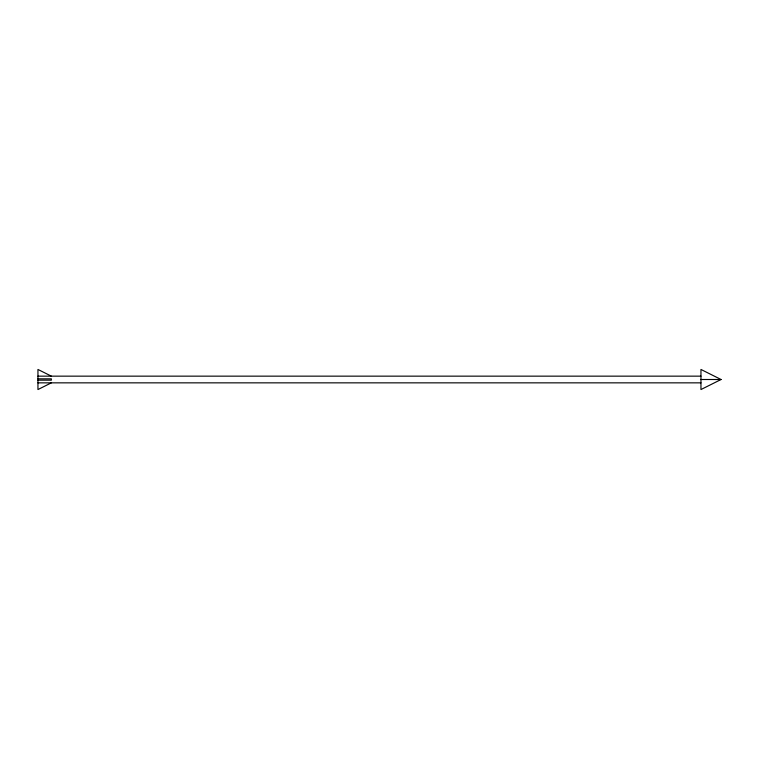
<?xml version="1.0" encoding="UTF-8"?>
<svg xmlns="http://www.w3.org/2000/svg" width="759" height="759" viewBox="0 0 759 759"><rect width="100%" height="100%" fill="white"/><g stroke="black" fill="none" stroke-linecap="round" stroke-linejoin="round"><path stroke-width="1.14" d="M51.346 382.849L37.95 389.547L37.95 369.453L51.346 376.151M721.05 379.5L700.955 389.547L700.955 369.453L721.05 379.5L700.955 379.5M37.95 376.151L700.955 376.151M37.95 378.826L51.346 378.826L51.346 380.174L37.95 380.174M37.95 382.849L700.955 382.849"/></g></svg>
